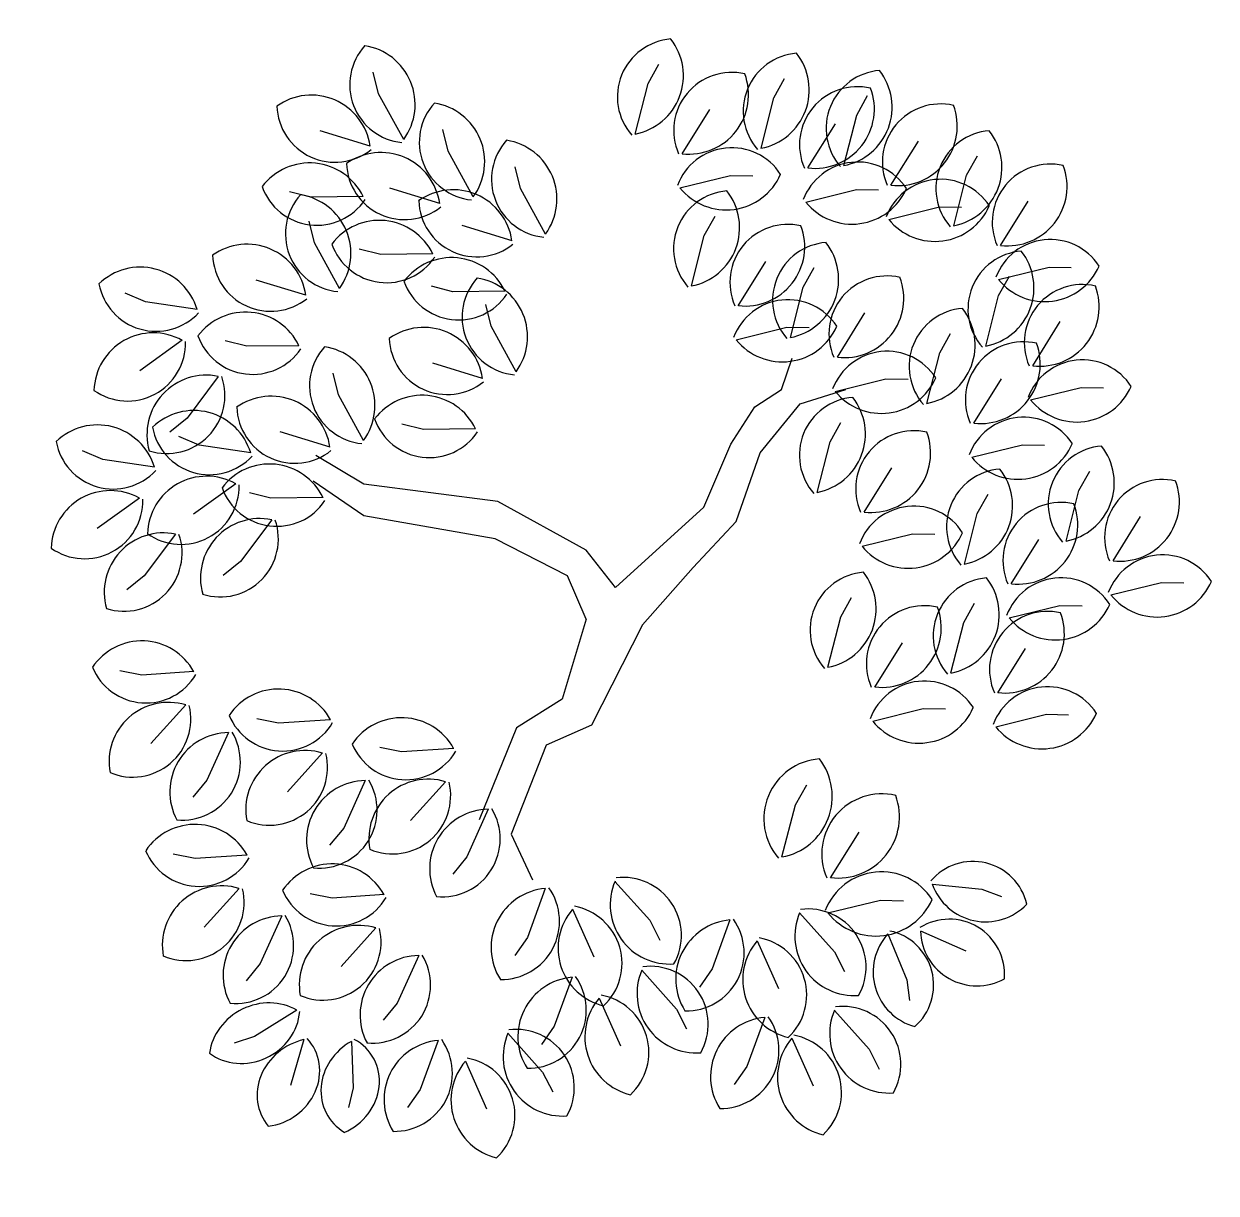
# Model space of a CAD drawing. Extents: x 31.68 to 34.05, y 15.11 to 17.43.
import ezdxf

# ---------------------------------------------------------------- set-up
doc = ezdxf.new("R2010")
doc.units = 0
doc.layers.get('0').update_dxf_attribs({"linetype": 'CONTINUOUS'})

# ---------------------------------------------------------------- blocks, each defined once
blk = doc.blocks.new('L')
for p, q in [((-0.0746, 0.0235), (-0.098, 0.0281)), ((-0.0187, 0.0272), (-0.0746, 0.0235)), ((-0.0274, -0.0085), (-0.0649, -0.0501)), ((0.0185, -0.0382), (-0.0046, -0.0892)), ((-0.0046, -0.0892), (-0.0197, -0.1077))]:
    blk.add_line(p, q)
for centre, radius, start, end in [((-0.0746, -0.0036), 0.0638, 28.8366, 146.2363), ((-0.0701, 0.056), 0.0624, 202.6921, 329.2653), ((-0.046, -0.0696), 0.0638, 73.0861, 190.4858), ((-0.0843, -0.0237), 0.0624, 246.9415, 13.5147), ((0.0193, -0.102), 0.0638, 90.6406, 208.0403), ((-0.0311, -0.0699), 0.0624, 264.4961, 31.0693)]:
    blk.add_arc(centre, radius, start, end)

msp = doc.modelspace()

# ---------------------------------------------------------------- linework, layer by layer
for p, q in [((33.1836, 16.7045), (33.2049, 16.7671)), ((33.1305, 16.6704), (33.1836, 16.7045)), ((33.2208, 16.676), (33.3111, 16.7045)), ((33.0827, 16.5963), (33.1305, 16.6704)), ((33.1411, 16.5792), (33.2208, 16.676)), ((33.0295, 16.4712), (33.0827, 16.5963)), ((32.3546, 16.5166), (32.259, 16.5736)), ((33.0933, 16.4427), (33.1411, 16.5792)), ((32.3546, 16.454), (32.2538, 16.5224)), ((32.6204, 16.4825), (32.3546, 16.5166)), ((32.7957, 16.3857), (32.6204, 16.4825)), ((32.615, 16.4084), (32.3546, 16.454)), ((32.8541, 16.3118), (33.0295, 16.4712)), ((33.0083, 16.3516), (33.0933, 16.4427)), ((32.7585, 16.3345), (32.615, 16.4084)), ((32.8541, 16.3118), (32.7957, 16.3857)), ((32.7957, 16.249), (32.7585, 16.3345)), ((32.9073, 16.2377), (33.0083, 16.3516)), ((32.7957, 16.249), (32.7479, 16.0896)), ((32.9073, 16.2377), (32.8063, 16.0384)), ((32.7479, 16.0896), (32.6575, 16.0328)), ((32.6575, 16.0328), (32.5832, 15.8505)), ((32.8063, 16.0384), (32.716, 15.9986)), ((32.716, 15.9986), (32.6469, 15.8221)), ((32.6469, 15.8221), (32.6894, 15.7309))]:
    msp.add_line(p, q)

# ---------------------------------------------------------------- block references
for p, xscale, yscale, zscale, rotation in [((32.9391, 17.1485), 1.84839113547052, 1.84839113547052, 1.84839113547052, 190.1248425347958), ((32.4025, 17.1487), 1.84839113547052, 1.84839113547052, 1.84839113547052, 295.0165150851705), ((33.1889, 17.1202), 1.84839113547052, 1.84839113547052, 1.84839113547052, 190.1248425347958), ((33.3535, 17.0859), 1.84839113547052, 1.84839113547052, 1.84839113547052, 190.1248425347958), ((32.5407, 17.0347), 1.84839113547052, 1.84839113547052, 1.84839113547052, 295.0165150851705), ((33.5715, 16.9664), 1.84839113547052, 1.84839113547052, 1.84839113547052, 190.1248425347958), ((32.6841, 16.9608), 1.84839113547052, 1.84839113547052, 1.84839113547052, 295.0165150851705), ((33.0507, 16.8468), 1.84839113547052, 1.84839113547052, 1.84839113547052, 190.1248425347958), ((32.275, 16.8526), 1.84839113547052, 1.84839113547052, 1.84839113547052, 295.0165150851705), ((33.2473, 16.7444), 1.84839113547052, 1.84839113547052, 1.84839113547052, 190.1248425347958), ((33.6352, 16.7273), 1.84839113547052, 1.84839113547052, 1.84839113547052, 190.1248425347958), ((32.0466, 16.8071), 1.84839113547052, 1.84839113547052, 1.84839113547052, 347.8021081598379), ((32.6257, 16.6874), 1.84839113547052, 1.84839113547052, 1.84839113547052, 295.0165150851705), ((33.5183, 16.6135), 1.84839113547052, 1.84839113547052, 1.84839113547052, 190.1248425347958), ((32.3228, 16.5509), 1.84839113547052, 1.84839113547052, 1.84839113547052, 295.0165150851705), ((33.3005, 16.4369), 1.84839113547052, 1.84839113547052, 1.84839113547052, 190.1248425347958), ((32.1528, 16.5224), 1.84839113547052, 1.84839113547052, 1.84839113547052, 347.8021081598379), ((31.9616, 16.4939), 1.84839113547052, 1.84839113547052, 1.84839113547052, 347.8021081598379), ((33.7946, 16.3401), 1.84839113547052, 1.84839113547052, 1.84839113547052, 190.1248425347958), ((33.5927, 16.2946), 1.84839113547052, 1.84839113547052, 1.84839113547052, 190.1248425347958), ((33.3217, 16.0896), 1.84839113547052, 1.84839113547052, 1.84839113547052, 190.1248425347958), ((33.5661, 16.0783), 1.84839113547052, 1.84839113547052, 1.84839113547052, 190.1248425347958), ((33.2317, 15.7105), 1.911819203355955, 1.911819203355955, 1.911819203355955, 189.7583144126277), ((32.7745, 15.7253), 1.84839113547052, 1.84839113547052, 1.84839113547052, 66.16076666471405), ((33.4297, 15.6704), 1.759172311867475, 1.759172311867475, 1.759172311867475, 108.6278826430899), ((33.1411, 15.6627), 1.84839113547052, 1.84839113547052, 1.84839113547052, 66.16076666471405), ((32.8277, 15.5489), 1.84839113547052, 1.84839113547052, 1.84839113547052, 66.16076666471405), ((32.2713, 15.4491), 1.770987118748698, 1.620547944716342, 1.770987118748698, 28.43123597543072), ((33.2102, 15.4692), 1.84839113547052, 1.84839113547052, 1.84839113547052, 66.16076666471405), ((32.5619, 15.4236), 1.84839113547052, 1.84839113547052, 1.84839113547052, 66.16076666471405)]:
    msp.add_blockref('L', p, dxfattribs=dict(xscale=xscale, yscale=yscale, zscale=zscale, rotation=rotation))
at = {"xscale": 1.84839113547052, "yscale": 1.84839113547052, "zscale": 1.84839113547052}
for p in [(32.0513, 16.0942), (32.3228, 15.9987), (32.5672, 15.9417), (32.1571, 15.7299), (32.429, 15.6514)]:
    msp.add_blockref('L', p, dxfattribs=at)

doc.saveas('drawing.dxf')
